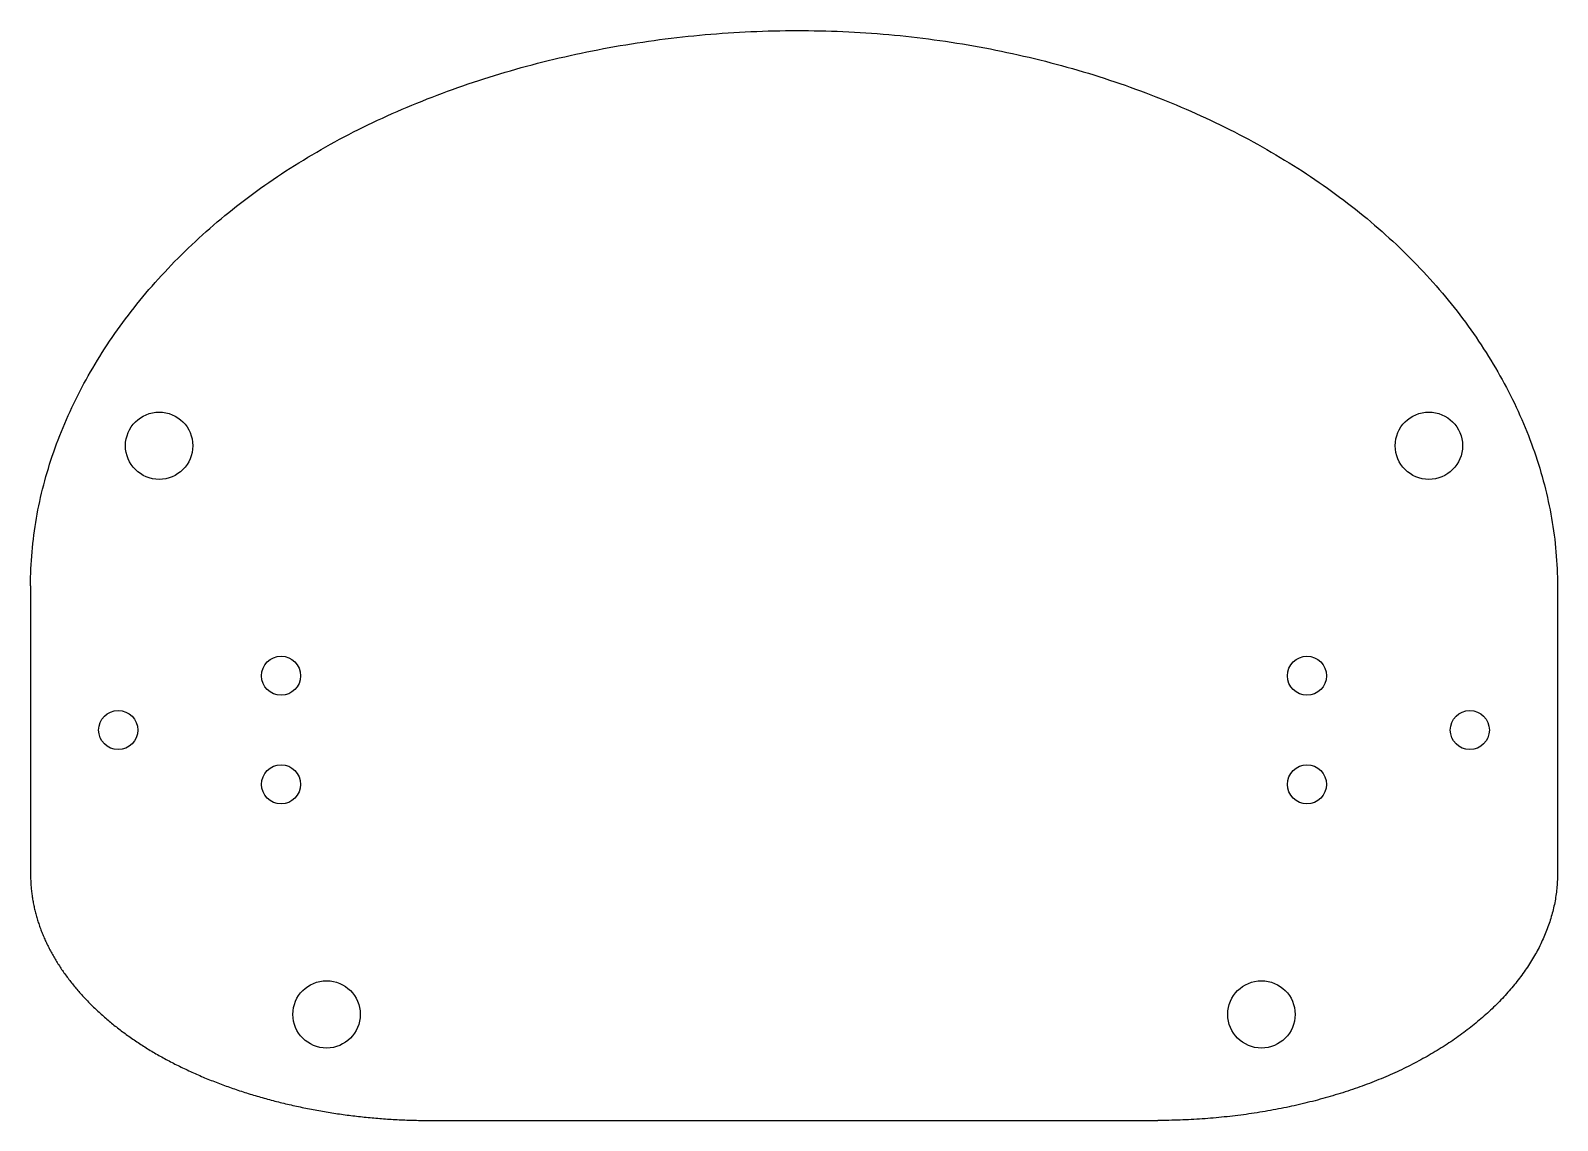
# Model space of a CAD drawing. Extents: x -18.7 to 52.7, y 0 to 51.
import ezdxf

# ---------------------------------------------------------------- set-up
doc = ezdxf.new("R2010")
doc.units = 0
doc.layers.get('0').update_dxf_attribs({"linetype": 'CONTINUOUS'})

msp = doc.modelspace()

# ---------------------------------------------------------------- linework, layer by layer
for p, q in [((-18.696, 25.013), (-18.696, 11.513)), ((52.739, 25.013), (52.739, 11.513)), ((0, 0), (34.042, 0))]:
    msp.add_line(p, q)
for points in [[(-18.696, 25.013, 0), (-18.695, 25.211, 0), (-18.692, 25.409, 0), (-18.686, 25.607, 0), (-18.679, 25.805, 0), (-18.669, 26.003, 0), (-18.657, 26.201, 0), (-18.643, 26.398, 0), (-18.627, 26.596, 0), (-18.608, 26.794, 0), (-18.588, 26.991, 0), (-18.565, 27.188, 0), (-18.54, 27.385, 0), (-18.514, 27.581, 0), (-18.485, 27.778, 0), (-18.453, 27.974, 0), (-18.42, 28.171, 0), (-18.385, 28.367, 0), (-18.348, 28.562, 0), (-18.308, 28.758, 0), (-18.267, 28.953, 0), (-18.224, 29.148, 0), (-18.178, 29.343, 0), (-18.13, 29.538, 0), (-18.081, 29.732, 0), (-18.029, 29.926, 0), (-17.975, 30.12, 0), (-17.92, 30.313, 0), (-17.862, 30.506, 0), (-17.802, 30.699, 0), (-17.741, 30.891, 0), (-17.677, 31.083, 0), (-17.611, 31.275, 0), (-17.544, 31.466, 0), (-17.474, 31.657, 0), (-17.403, 31.847, 0), (-17.329, 32.037, 0), (-17.254, 32.227, 0), (-17.176, 32.416, 0), (-17.097, 32.605, 0), (-17.016, 32.794, 0), (-16.933, 32.981, 0), (-16.847, 33.169, 0), (-16.76, 33.356, 0), (-16.672, 33.543, 0), (-16.581, 33.729, 0), (-16.488, 33.914, 0), (-16.394, 34.099, 0), (-16.297, 34.284, 0), (-16.199, 34.468, 0), (-16.099, 34.651, 0), (-15.997, 34.834, 0), (-15.893, 35.016, 0), (-15.787, 35.198, 0), (-15.68, 35.379, 0), (-15.57, 35.56, 0), (-15.459, 35.74, 0), (-15.347, 35.919, 0), (-15.232, 36.098, 0), (-15.115, 36.276, 0), (-14.997, 36.453, 0), (-14.877, 36.63, 0), (-14.755, 36.806, 0), (-14.631, 36.982, 0), (-14.506, 37.157, 0), (-14.379, 37.331, 0), (-14.25, 37.504, 0), (-14.119, 37.677, 0), (-13.987, 37.849, 0), (-13.852, 38.02, 0), (-13.717, 38.19, 0), (-13.579, 38.36, 0), (-13.44, 38.529, 0), (-13.299, 38.697, 0), (-13.156, 38.865, 0), (-13.012, 39.031, 0), (-12.866, 39.197, 0), (-12.718, 39.362, 0), (-12.569, 39.526, 0), (-12.418, 39.69, 0), (-12.265, 39.852, 0), (-12.111, 40.014, 0), (-11.955, 40.175, 0), (-11.797, 40.334, 0), (-11.638, 40.493, 0), (-11.477, 40.651, 0), (-11.315, 40.809, 0), (-11.151, 40.965, 0), (-10.985, 41.12, 0), (-10.818, 41.275, 0), (-10.649, 41.428, 0), (-10.479, 41.581, 0), (-10.306, 41.733, 0), (-10.133, 41.883, 0), (-9.958, 42.033, 0), (-9.781, 42.181, 0), (-9.603, 42.329, 0), (-9.423, 42.476, 0), (-9.242, 42.621, 0), (-9.059, 42.766, 0), (-8.875, 42.909, 0), (-8.689, 43.052, 0), (-8.502, 43.193, 0), (-8.313, 43.333, 0), (-8.123, 43.473, 0), (-7.931, 43.611, 0), (-7.738, 43.748, 0), (-7.543, 43.884, 0), (-7.347, 44.018, 0), (-7.149, 44.152, 0), (-6.95, 44.285, 0), (-6.749, 44.416, 0), (-6.547, 44.546, 0), (-6.344, 44.675, 0), (-6.139, 44.803, 0), (-5.933, 44.929, 0), (-5.726, 45.055, 0), (-5.517, 45.179, 0), (-5.307, 45.302, 0), (-5.095, 45.424, 0), (-4.882, 45.544, 0), (-4.668, 45.663, 0), (-4.453, 45.781, 0), (-4.237, 45.898, 0), (-4.019, 46.014, 0), (-3.8, 46.128, 0), (-3.58, 46.241, 0), (-3.359, 46.352, 0), (-3.136, 46.463, 0), (-2.913, 46.572, 0), (-2.688, 46.68, 0), (-2.462, 46.787, 0), (-2.235, 46.892, 0), (-2.007, 46.997, 0), (-1.778, 47.099, 0), (-1.548, 47.201, 0), (-1.317, 47.301, 0), (-1.084, 47.401, 0), (-0.851, 47.498, 0), (-0.617, 47.595, 0), (-0.381, 47.69, 0), (-0.145, 47.784, 0), (0.092, 47.877, 0), (0.33, 47.968, 0), (0.57, 48.058, 0), (0.81, 48.147, 0), (1.051, 48.234, 0), (1.292, 48.32, 0), (1.535, 48.405, 0), (1.779, 48.488, 0), (2.023, 48.571, 0), (2.269, 48.651, 0), (2.515, 48.731, 0), (2.762, 48.809, 0), (3.009, 48.886, 0), (3.258, 48.961, 0), (3.507, 49.036, 0), (3.757, 49.108, 0), (4.008, 49.18, 0), (4.259, 49.25, 0), (4.511, 49.319, 0), (4.764, 49.386, 0), (5.018, 49.453, 0), (5.272, 49.517, 0), (5.526, 49.581, 0), (5.782, 49.643, 0), (6.038, 49.704, 0), (6.295, 49.763, 0), (6.552, 49.821, 0), (6.81, 49.877, 0), (7.068, 49.933, 0), (7.327, 49.987, 0), (7.587, 50.039, 0), (7.847, 50.09, 0), (8.107, 50.14, 0), (8.368, 50.188, 0), (8.629, 50.235, 0), (8.891, 50.281, 0), (9.154, 50.325, 0), (9.416, 50.367, 0), (9.68, 50.409, 0), (9.943, 50.449, 0), (10.207, 50.487, 0), (10.472, 50.524, 0), (10.736, 50.56, 0), (11.001, 50.594, 0), (11.267, 50.627, 0), (11.533, 50.659, 0), (11.799, 50.689, 0), (12.065, 50.717, 0), (12.331, 50.745, 0), (12.598, 50.77, 0), (12.865, 50.795, 0), (13.133, 50.818, 0), (13.4, 50.839, 0), (13.668, 50.859, 0), (13.936, 50.877, 0), (14.204, 50.895, 0), (14.472, 50.91, 0), (14.741, 50.924, 0), (15.009, 50.937, 0), (15.278, 50.948, 0), (15.546, 50.958, 0), (15.815, 50.967, 0), (16.084, 50.973, 0), (16.353, 50.979, 0), (16.622, 50.983, 0), (16.891, 50.985, 0), (17.16, 50.986, 0), (17.429, 50.986, 0), (17.698, 50.984, 0), (17.967, 50.98, 0), (18.236, 50.975, 0), (18.505, 50.969, 0), (18.773, 50.961, 0), (19.042, 50.951, 0), (19.311, 50.94, 0), (19.579, 50.928, 0), (19.848, 50.914, 0), (20.116, 50.898, 0), (20.384, 50.881, 0), (20.652, 50.863, 0), (20.919, 50.843, 0), (21.187, 50.821, 0), (21.454, 50.798, 0), (21.721, 50.773, 0), (21.988, 50.747, 0), (22.255, 50.72, 0), (22.521, 50.69, 0), (22.787, 50.66, 0), (23.052, 50.627, 0), (23.318, 50.594, 0), (23.583, 50.558, 0), (23.847, 50.522, 0), (24.111, 50.483, 0), (24.375, 50.444, 0), (24.638, 50.402, 0), (24.901, 50.36, 0), (25.164, 50.316, 0), (25.425, 50.27, 0), (25.687, 50.223, 0), (25.948, 50.175, 0), (26.208, 50.125, 0), (26.468, 50.073, 0), (26.728, 50.02, 0), (26.986, 49.966, 0), (27.245, 49.911, 0), (27.502, 49.854, 0), (27.759, 49.795, 0), (28.016, 49.735, 0), (28.272, 49.674, 0), (28.527, 49.611, 0), (28.782, 49.547, 0), (29.035, 49.482, 0), (29.289, 49.415, 0), (29.541, 49.347, 0), (29.793, 49.277, 0), (30.044, 49.206, 0), (30.294, 49.134, 0), (30.544, 49.06, 0), (30.793, 48.985, 0), (31.041, 48.909, 0), (31.289, 48.831, 0), (31.535, 48.752, 0), (31.781, 48.672, 0), (32.026, 48.59, 0), (32.27, 48.507, 0), (32.513, 48.423, 0), (32.755, 48.337, 0), (32.997, 48.25, 0), (33.238, 48.162, 0), (33.477, 48.072, 0), (33.716, 47.981, 0), (33.954, 47.889, 0), (34.191, 47.796, 0), (34.427, 47.701, 0), (34.662, 47.605, 0), (34.896, 47.507, 0), (35.129, 47.409, 0), (35.361, 47.309, 0), (35.592, 47.208, 0), (35.822, 47.105, 0), (36.05, 47.002, 0), (36.278, 46.897, 0), (36.505, 46.791, 0), (36.731, 46.684, 0), (36.955, 46.575, 0), (37.178, 46.465, 0), (37.401, 46.354, 0), (37.622, 46.242, 0), (37.842, 46.129, 0), (38.061, 46.014, 0), (38.278, 45.898, 0), (38.495, 45.781, 0), (38.71, 45.663, 0), (38.924, 45.543, 0), (39.136, 45.423, 0), (39.348, 45.301, 0), (39.558, 45.178, 0), (39.767, 45.054, 0), (39.975, 44.928, 0), (40.181, 44.802, 0), (40.386, 44.674, 0), (40.59, 44.546, 0), (40.792, 44.416, 0), (40.993, 44.285, 0), (41.192, 44.153, 0), (41.39, 44.019, 0), (41.587, 43.885, 0), (41.782, 43.749, 0), (41.976, 43.612, 0), (42.169, 43.475, 0), (42.359, 43.336, 0), (42.549, 43.196, 0), (42.737, 43.055, 0), (42.923, 42.912, 0), (43.108, 42.769, 0), (43.291, 42.625, 0), (43.473, 42.48, 0), (43.653, 42.333, 0), (43.831, 42.186, 0), (44.008, 42.037, 0), (44.184, 41.888, 0), (44.358, 41.737, 0), (44.53, 41.586, 0), (44.701, 41.434, 0), (44.87, 41.28, 0), (45.037, 41.126, 0), (45.203, 40.971, 0), (45.367, 40.814, 0), (45.53, 40.657, 0), (45.691, 40.499, 0), (45.85, 40.34, 0), (46.008, 40.181, 0), (46.164, 40.02, 0), (46.319, 39.858, 0), (46.471, 39.696, 0), (46.622, 39.532, 0), (46.772, 39.368, 0), (46.92, 39.203, 0), (47.066, 39.038, 0), (47.21, 38.871, 0), (47.353, 38.703, 0), (47.494, 38.535, 0), (47.633, 38.366, 0), (47.77, 38.197, 0), (47.906, 38.026, 0), (48.04, 37.855, 0), (48.173, 37.683, 0), (48.303, 37.51, 0), (48.432, 37.337, 0), (48.559, 37.163, 0), (48.684, 36.988, 0), (48.808, 36.812, 0), (48.93, 36.636, 0), (49.05, 36.459, 0), (49.168, 36.282, 0), (49.284, 36.103, 0), (49.399, 35.925, 0), (49.512, 35.745, 0), (49.623, 35.565, 0), (49.732, 35.384, 0), (49.839, 35.203, 0), (49.944, 35.021, 0), (50.048, 34.839, 0), (50.15, 34.656, 0), (50.25, 34.472, 0), (50.348, 34.288, 0), (50.444, 34.103, 0), (50.538, 33.918, 0), (50.631, 33.733, 0), (50.721, 33.547, 0), (50.81, 33.36, 0), (50.897, 33.173, 0), (50.982, 32.985, 0), (51.065, 32.797, 0), (51.145, 32.608, 0), (51.225, 32.419, 0), (51.302, 32.23, 0), (51.377, 32.04, 0), (51.45, 31.85, 0), (51.522, 31.66, 0), (51.591, 31.468, 0), (51.658, 31.277, 0), (51.724, 31.085, 0), (51.787, 30.893, 0), (51.849, 30.701, 0), (51.908, 30.508, 0), (51.966, 30.315, 0), (52.021, 30.121, 0), (52.075, 29.927, 0), (52.126, 29.733, 0), (52.175, 29.539, 0), (52.223, 29.344, 0), (52.268, 29.149, 0), (52.311, 28.954, 0), (52.353, 28.759, 0), (52.392, 28.563, 0), (52.429, 28.367, 0), (52.464, 28.171, 0), (52.497, 27.975, 0), (52.528, 27.779, 0), (52.557, 27.582, 0), (52.584, 27.385, 0), (52.608, 27.188, 0), (52.631, 26.991, 0), (52.651, 26.794, 0), (52.669, 26.596, 0), (52.685, 26.399, 0), (52.7, 26.201, 0), (52.711, 26.003, 0), (52.721, 25.805, 0), (52.729, 25.607, 0), (52.734, 25.409, 0), (52.737, 25.211, 0), (52.739, 25.013, 0)], [(-18.696, 11.513, 0), (-18.696, 11.455, 0), (-18.695, 11.397, 0), (-18.694, 11.338, 0), (-18.692, 11.28, 0), (-18.69, 11.222, 0), (-18.688, 11.163, 0), (-18.685, 11.105, 0), (-18.681, 11.047, 0), (-18.677, 10.989, 0), (-18.672, 10.931, 0), (-18.667, 10.872, 0), (-18.662, 10.814, 0), (-18.656, 10.756, 0), (-18.649, 10.698, 0), (-18.642, 10.64, 0), (-18.635, 10.582, 0), (-18.627, 10.524, 0), (-18.619, 10.466, 0), (-18.61, 10.409, 0), (-18.6, 10.351, 0), (-18.59, 10.293, 0), (-18.58, 10.236, 0), (-18.569, 10.178, 0), (-18.558, 10.12, 0), (-18.546, 10.063, 0), (-18.534, 10.005, 0), (-18.521, 9.948, 0), (-18.508, 9.891, 0), (-18.495, 9.833, 0), (-18.48, 9.776, 0), (-18.466, 9.719, 0), (-18.451, 9.662, 0), (-18.435, 9.605, 0), (-18.419, 9.548, 0), (-18.403, 9.491, 0), (-18.386, 9.434, 0), (-18.369, 9.377, 0), (-18.351, 9.32, 0), (-18.333, 9.264, 0), (-18.314, 9.207, 0), (-18.295, 9.151, 0), (-18.275, 9.094, 0), (-18.255, 9.038, 0), (-18.235, 8.982, 0), (-18.213, 8.925, 0), (-18.192, 8.869, 0), (-18.17, 8.813, 0), (-18.148, 8.757, 0), (-18.125, 8.701, 0), (-18.102, 8.646, 0), (-18.078, 8.59, 0), (-18.054, 8.534, 0), (-18.03, 8.479, 0), (-18.005, 8.423, 0), (-17.979, 8.368, 0), (-17.953, 8.313, 0), (-17.927, 8.257, 0), (-17.9, 8.202, 0), (-17.873, 8.147, 0), (-17.846, 8.092, 0), (-17.817, 8.037, 0), (-17.789, 7.983, 0), (-17.76, 7.928, 0), (-17.731, 7.874, 0), (-17.701, 7.819, 0), (-17.671, 7.765, 0), (-17.64, 7.711, 0), (-17.609, 7.656, 0), (-17.578, 7.602, 0), (-17.546, 7.549, 0), (-17.514, 7.495, 0), (-17.481, 7.441, 0), (-17.448, 7.387, 0), (-17.414, 7.334, 0), (-17.38, 7.281, 0), (-17.346, 7.227, 0), (-17.311, 7.174, 0), (-17.276, 7.121, 0), (-17.24, 7.068, 0), (-17.204, 7.015, 0), (-17.168, 6.963, 0), (-17.131, 6.91, 0), (-17.093, 6.858, 0), (-17.056, 6.806, 0), (-17.018, 6.753, 0), (-16.979, 6.701, 0), (-16.94, 6.649, 0), (-16.901, 6.598, 0), (-16.861, 6.546, 0), (-16.821, 6.494, 0), (-16.781, 6.443, 0), (-16.74, 6.392, 0), (-16.699, 6.34, 0), (-16.657, 6.289, 0), (-16.615, 6.239, 0), (-16.573, 6.188, 0), (-16.53, 6.137, 0), (-16.486, 6.087, 0), (-16.443, 6.036, 0), (-16.399, 5.986, 0), (-16.355, 5.936, 0), (-16.31, 5.886, 0), (-16.265, 5.837, 0), (-16.219, 5.787, 0), (-16.173, 5.737, 0), (-16.127, 5.688, 0), (-16.08, 5.639, 0), (-16.033, 5.59, 0), (-15.986, 5.541, 0), (-15.938, 5.492, 0), (-15.89, 5.444, 0), (-15.841, 5.395, 0), (-15.792, 5.347, 0), (-15.743, 5.299, 0), (-15.693, 5.251, 0), (-15.643, 5.203, 0), (-15.593, 5.156, 0), (-15.542, 5.108, 0), (-15.491, 5.061, 0), (-15.439, 5.014, 0), (-15.387, 4.967, 0), (-15.335, 4.92, 0), (-15.282, 4.874, 0), (-15.229, 4.827, 0), (-15.176, 4.781, 0), (-15.123, 4.735, 0), (-15.068, 4.689, 0), (-15.014, 4.643, 0), (-14.959, 4.598, 0), (-14.904, 4.552, 0), (-14.849, 4.507, 0), (-14.793, 4.462, 0), (-14.737, 4.417, 0), (-14.68, 4.372, 0), (-14.623, 4.328, 0), (-14.566, 4.284, 0), (-14.509, 4.239, 0), (-14.451, 4.196, 0), (-14.393, 4.152, 0), (-14.334, 4.108, 0), (-14.275, 4.065, 0), (-14.216, 4.022, 0), (-14.156, 3.979, 0), (-14.096, 3.936, 0), (-14.036, 3.893, 0), (-13.976, 3.851, 0), (-13.915, 3.809, 0), (-13.853, 3.767, 0), (-13.792, 3.725, 0), (-13.73, 3.683, 0), (-13.668, 3.642, 0), (-13.605, 3.601, 0), (-13.542, 3.56, 0), (-13.479, 3.519, 0), (-13.415, 3.478, 0), (-13.351, 3.438, 0), (-13.287, 3.398, 0), (-13.223, 3.358, 0), (-13.158, 3.318, 0), (-13.093, 3.278, 0), (-13.027, 3.239, 0), (-12.961, 3.2, 0), (-12.895, 3.161, 0), (-12.829, 3.122, 0), (-12.762, 3.084, 0), (-12.695, 3.046, 0), (-12.628, 3.008, 0), (-12.56, 2.97, 0), (-12.492, 2.932, 0), (-12.424, 2.895, 0), (-12.355, 2.858, 0), (-12.287, 2.821, 0), (-12.217, 2.784, 0), (-12.148, 2.747, 0), (-12.078, 2.711, 0), (-12.008, 2.675, 0), (-11.938, 2.639, 0), (-11.867, 2.604, 0), (-11.796, 2.568, 0), (-11.725, 2.533, 0), (-11.654, 2.498, 0), (-11.582, 2.463, 0), (-11.51, 2.429, 0), (-11.438, 2.395, 0), (-11.365, 2.361, 0), (-11.293, 2.327, 0), (-11.219, 2.293, 0), (-11.146, 2.26, 0), (-11.072, 2.227, 0), (-10.999, 2.194, 0), (-10.925, 2.161, 0), (-10.85, 2.128, 0), (-10.775, 2.096, 0), (-10.701, 2.064, 0), (-10.626, 2.032, 0), (-10.55, 2.001, 0), (-10.475, 1.969, 0), (-10.399, 1.938, 0), (-10.322, 1.907, 0), (-10.246, 1.877, 0), (-10.169, 1.846, 0), (-10.093, 1.816, 0), (-10.016, 1.786, 0), (-9.938, 1.757, 0), (-9.861, 1.727, 0), (-9.783, 1.698, 0), (-9.705, 1.669, 0), (-9.627, 1.64, 0), (-9.548, 1.611, 0), (-9.47, 1.583, 0), (-9.391, 1.555, 0), (-9.312, 1.527, 0), (-9.232, 1.5, 0), (-9.153, 1.472, 0), (-9.073, 1.445, 0), (-8.993, 1.418, 0), (-8.913, 1.392, 0), (-8.833, 1.365, 0), (-8.752, 1.339, 0), (-8.671, 1.313, 0), (-8.59, 1.287, 0), (-8.509, 1.262, 0), (-8.428, 1.237, 0), (-8.346, 1.212, 0), (-8.264, 1.187, 0), (-8.182, 1.162, 0), (-8.1, 1.138, 0), (-8.018, 1.114, 0), (-7.935, 1.09, 0), (-7.853, 1.067, 0), (-7.77, 1.044, 0), (-7.687, 1.02, 0), (-7.604, 0.998, 0), (-7.52, 0.975, 0), (-7.437, 0.953, 0), (-7.353, 0.931, 0), (-7.269, 0.909, 0), (-7.185, 0.887, 0), (-7.101, 0.866, 0), (-7.016, 0.845, 0), (-6.932, 0.824, 0), (-6.847, 0.804, 0), (-6.762, 0.783, 0), (-6.677, 0.763, 0), (-6.592, 0.743, 0), (-6.506, 0.724, 0), (-6.421, 0.704, 0), (-6.335, 0.685, 0), (-6.249, 0.667, 0), (-6.164, 0.648, 0), (-6.077, 0.63, 0), (-5.991, 0.612, 0), (-5.905, 0.594, 0), (-5.818, 0.576, 0), (-5.732, 0.559, 0), (-5.645, 0.542, 0), (-5.558, 0.525, 0), (-5.471, 0.509, 0), (-5.384, 0.492, 0), (-5.297, 0.476, 0), (-5.209, 0.461, 0), (-5.122, 0.445, 0), (-5.034, 0.43, 0), (-4.947, 0.415, 0), (-4.859, 0.4, 0), (-4.771, 0.386, 0), (-4.683, 0.371, 0), (-4.594, 0.357, 0), (-4.506, 0.344, 0), (-4.418, 0.33, 0), (-4.329, 0.317, 0), (-4.241, 0.304, 0), (-4.152, 0.291, 0), (-4.063, 0.279, 0), (-3.974, 0.267, 0), (-3.885, 0.255, 0), (-3.796, 0.243, 0), (-3.707, 0.232, 0), (-3.618, 0.221, 0), (-3.529, 0.21, 0), (-3.439, 0.2, 0), (-3.35, 0.189, 0), (-3.26, 0.179, 0), (-3.17, 0.17, 0), (-3.081, 0.16, 0), (-2.991, 0.151, 0), (-2.901, 0.142, 0), (-2.811, 0.133, 0), (-2.721, 0.125, 0), (-2.631, 0.117, 0), (-2.541, 0.109, 0), (-2.451, 0.101, 0), (-2.361, 0.094, 0), (-2.27, 0.087, 0), (-2.18, 0.08, 0), (-2.09, 0.074, 0), (-1.999, 0.068, 0), (-1.909, 0.062, 0), (-1.818, 0.056, 0), (-1.727, 0.05, 0), (-1.637, 0.045, 0), (-1.546, 0.04, 0), (-1.455, 0.036, 0), (-1.365, 0.031, 0), (-1.274, 0.027, 0), (-1.183, 0.024, 0), (-1.092, 0.02, 0), (-1.001, 0.017, 0), (-0.91, 0.014, 0), (-0.819, 0.011, 0), (-0.728, 0.009, 0), (-0.637, 0.007, 0), (-0.546, 0.005, 0), (-0.455, 0.004, 0), (-0.364, 0.002, 0), (-0.273, 0.001, 0), (-0.182, 0.001, 0), (-0.091, 0, 0), (0, 0, 0)], [(52.739, 11.513, 0), (52.738, 11.43, 0), (52.736, 11.347, 0), (52.734, 11.263, 0), (52.73, 11.18, 0), (52.726, 11.097, 0), (52.72, 11.014, 0), (52.714, 10.931, 0), (52.706, 10.848, 0), (52.697, 10.765, 0), (52.688, 10.682, 0), (52.677, 10.6, 0), (52.666, 10.517, 0), (52.653, 10.435, 0), (52.639, 10.352, 0), (52.625, 10.27, 0), (52.609, 10.188, 0), (52.593, 10.106, 0), (52.575, 10.024, 0), (52.557, 9.942, 0), (52.538, 9.86, 0), (52.517, 9.779, 0), (52.496, 9.697, 0), (52.474, 9.616, 0), (52.45, 9.535, 0), (52.426, 9.453, 0), (52.401, 9.372, 0), (52.375, 9.292, 0), (52.348, 9.211, 0), (52.32, 9.13, 0), (52.292, 9.05, 0), (52.262, 8.97, 0), (52.231, 8.89, 0), (52.2, 8.81, 0), (52.167, 8.73, 0), (52.134, 8.65, 0), (52.1, 8.571, 0), (52.064, 8.492, 0), (52.028, 8.413, 0), (51.991, 8.334, 0), (51.953, 8.255, 0), (51.915, 8.176, 0), (51.875, 8.098, 0), (51.834, 8.02, 0), (51.793, 7.942, 0), (51.751, 7.864, 0), (51.708, 7.787, 0), (51.664, 7.709, 0), (51.619, 7.632, 0), (51.573, 7.555, 0), (51.526, 7.478, 0), (51.479, 7.402, 0), (51.431, 7.326, 0), (51.382, 7.25, 0), (51.332, 7.174, 0), (51.281, 7.098, 0), (51.229, 7.023, 0), (51.177, 6.948, 0), (51.123, 6.873, 0), (51.069, 6.798, 0), (51.014, 6.724, 0), (50.959, 6.649, 0), (50.902, 6.576, 0), (50.845, 6.502, 0), (50.786, 6.429, 0), (50.727, 6.355, 0), (50.668, 6.283, 0), (50.607, 6.21, 0), (50.546, 6.138, 0), (50.483, 6.066, 0), (50.42, 5.994, 0), (50.357, 5.922, 0), (50.292, 5.851, 0), (50.227, 5.78, 0), (50.161, 5.71, 0), (50.094, 5.64, 0), (50.026, 5.57, 0), (49.958, 5.5, 0), (49.889, 5.43, 0), (49.819, 5.361, 0), (49.748, 5.293, 0), (49.677, 5.224, 0), (49.605, 5.156, 0), (49.532, 5.088, 0), (49.458, 5.021, 0), (49.384, 4.954, 0), (49.309, 4.887, 0), (49.233, 4.82, 0), (49.157, 4.754, 0), (49.08, 4.688, 0), (49.002, 4.623, 0), (48.923, 4.558, 0), (48.844, 4.493, 0), (48.764, 4.429, 0), (48.683, 4.365, 0), (48.601, 4.301, 0), (48.519, 4.238, 0), (48.436, 4.175, 0), (48.353, 4.112, 0), (48.269, 4.05, 0), (48.184, 3.988, 0), (48.098, 3.927, 0), (48.012, 3.866, 0), (47.925, 3.805, 0), (47.837, 3.745, 0), (47.749, 3.685, 0), (47.66, 3.626, 0), (47.571, 3.567, 0), (47.48, 3.508, 0), (47.389, 3.45, 0), (47.298, 3.392, 0), (47.206, 3.335, 0), (47.113, 3.278, 0), (47.02, 3.221, 0), (46.926, 3.165, 0), (46.831, 3.109, 0), (46.736, 3.054, 0), (46.64, 2.999, 0), (46.543, 2.945, 0), (46.446, 2.891, 0), (46.348, 2.837, 0), (46.25, 2.784, 0), (46.151, 2.731, 0), (46.051, 2.679, 0), (45.951, 2.628, 0), (45.85, 2.576, 0), (45.749, 2.526, 0), (45.647, 2.475, 0), (45.545, 2.425, 0), (45.442, 2.376, 0), (45.338, 2.327, 0), (45.234, 2.279, 0), (45.129, 2.231, 0), (45.024, 2.183, 0), (44.918, 2.136, 0), (44.811, 2.09, 0), (44.704, 2.044, 0), (44.597, 1.999, 0), (44.489, 1.954, 0), (44.38, 1.909, 0), (44.271, 1.865, 0), (44.161, 1.822, 0), (44.051, 1.779, 0), (43.94, 1.736, 0), (43.829, 1.694, 0), (43.718, 1.652, 0), (43.606, 1.611, 0), (43.493, 1.571, 0), (43.38, 1.531, 0), (43.267, 1.491, 0), (43.153, 1.452, 0), (43.039, 1.413, 0), (42.924, 1.375, 0), (42.809, 1.338, 0), (42.693, 1.3, 0), (42.577, 1.264, 0), (42.461, 1.228, 0), (42.344, 1.192, 0), (42.227, 1.157, 0), (42.109, 1.122, 0), (41.991, 1.088, 0), (41.873, 1.055, 0), (41.754, 1.022, 0), (41.635, 0.989, 0), (41.516, 0.957, 0), (41.396, 0.925, 0), (41.276, 0.894, 0), (41.155, 0.864, 0), (41.034, 0.834, 0), (40.913, 0.804, 0), (40.791, 0.775, 0), (40.67, 0.747, 0), (40.547, 0.719, 0), (40.425, 0.691, 0), (40.302, 0.664, 0), (40.179, 0.638, 0), (40.056, 0.612, 0), (39.932, 0.586, 0), (39.808, 0.562, 0), (39.684, 0.537, 0), (39.56, 0.513, 0), (39.435, 0.49, 0), (39.31, 0.467, 0), (39.185, 0.445, 0), (39.059, 0.423, 0), (38.934, 0.402, 0), (38.808, 0.381, 0), (38.682, 0.361, 0), (38.555, 0.342, 0), (38.429, 0.323, 0), (38.302, 0.304, 0), (38.175, 0.286, 0), (38.048, 0.269, 0), (37.92, 0.252, 0), (37.793, 0.236, 0), (37.665, 0.22, 0), (37.537, 0.204, 0), (37.409, 0.19, 0), (37.281, 0.175, 0), (37.153, 0.162, 0), (37.024, 0.149, 0), (36.896, 0.136, 0), (36.767, 0.124, 0), (36.638, 0.113, 0), (36.509, 0.102, 0), (36.38, 0.091, 0), (36.251, 0.082, 0), (36.121, 0.072, 0), (35.992, 0.064, 0), (35.862, 0.055, 0), (35.733, 0.048, 0), (35.603, 0.041, 0), (35.473, 0.034, 0), (35.343, 0.028, 0), (35.213, 0.023, 0), (35.083, 0.018, 0), (34.953, 0.014, 0), (34.823, 0.01, 0), (34.693, 0.007, 0), (34.563, 0.005, 0), (34.433, 0.003, 0), (34.303, 0.001, 0), (34.172, 0, 0), (34.042, 0, 0)]]:
    msp.add_polyline3d(points)
for centre, radius in [((-12.679, 31.563), 1.575), ((46.722, 31.563), 1.575), ((-6.976, 20.803), 0.915), ((41.019, 20.803), 0.915), ((-14.596, 18.263), 0.915), ((48.639, 18.263), 0.915), ((-6.976, 15.723), 0.915), ((41.019, 15.723), 0.915), ((-4.847, 4.963), 1.575), ((38.89, 4.963), 1.575)]:
    msp.add_circle(centre, radius)

doc.saveas('drawing.dxf')
